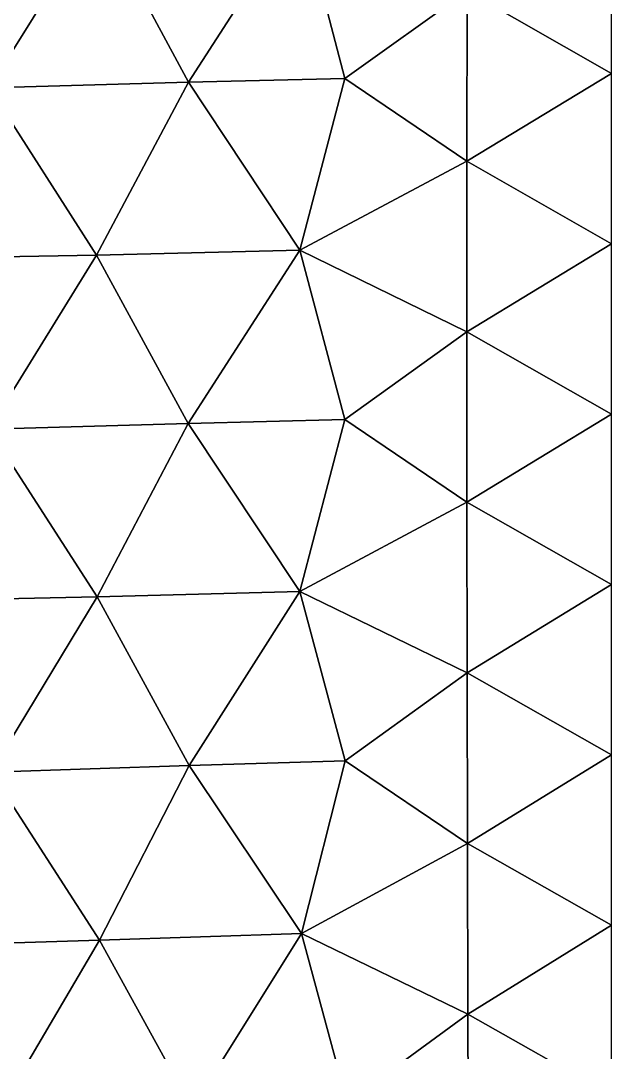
# Model space of a CAD drawing. Header units: metres. Extents: x 2 to 72, y -280 to 0.
# Drawn here: x 37.2 to 72.5, y -196 to -134.4 of the extents above; entities that cross this region are included whole.
import ezdxf

# ---------------------------------------------------------------- set-up
doc = ezdxf.new("R2010")
doc.units = ezdxf.units.M

msp = doc.modelspace()

# ---------------------------------------------------------------- linework, layer by layer
at = {"layer": 'layer', "color": 0}
for points in [[(72.5, -137.585), (72.5, -127.412), (63.8966, -132.648)], [(35.3748, -138.436), (41.8466, -128.048), (31.5485, -128.26)], [(47.2597, -138.108), (41.8466, -128.048), (35.3748, -138.436)], [(47.2597, -138.108), (53.9482, -127.744), (41.8466, -128.048)], [(56.5989, -137.881), (53.9482, -127.744), (47.2597, -138.108)], [(56.5989, -137.881), (63.8966, -132.648), (53.9482, -127.744)], [(63.8854, -142.832), (63.8966, -132.648), (56.5989, -137.881)], [(63.8854, -142.832), (72.5, -137.585), (63.8966, -132.648)], [(53.9041, -148.133), (56.5989, -137.881), (47.2597, -138.108)], [(53.9041, -148.133), (63.8854, -142.832), (56.5989, -137.881)], [(72.5, -147.757), (72.5, -137.585), (63.8854, -142.832)], [(41.7784, -148.433), (35.3748, -138.436), (31.4564, -148.612)], [(41.7784, -148.433), (47.2597, -138.108), (35.3748, -138.436)], [(53.9041, -148.133), (47.2597, -138.108), (41.7784, -148.433)], [(63.8819, -153.011), (63.8854, -142.832), (53.9041, -148.133)], [(63.8819, -153.011), (72.5, -147.757), (63.8854, -142.832)], [(72.5, -157.93), (72.5, -147.757), (63.8819, -153.011)], [(35.351, -158.819), (41.7784, -148.433), (31.4564, -148.612)], [(47.2445, -158.487), (41.7784, -148.433), (35.351, -158.819)], [(47.2445, -158.487), (53.9041, -148.133), (41.7784, -148.433)], [(56.5875, -158.25), (53.9041, -148.133), (47.2445, -158.487)], [(56.5875, -158.25), (63.8819, -153.011), (53.9041, -148.133)], [(63.8849, -163.192), (63.8819, -153.011), (56.5875, -158.25)], [(63.8849, -163.192), (72.5, -157.93), (63.8819, -153.011)], [(53.9196, -168.515), (56.5875, -158.25), (47.2445, -158.487)], [(53.9196, -168.515), (63.8849, -163.192), (56.5875, -158.25)], [(72.5, -168.102), (72.5, -157.93), (63.8849, -163.192)], [(41.8078, -168.843), (35.351, -158.819), (31.488, -169.049)], [(41.8078, -168.843), (47.2445, -158.487), (35.351, -158.819)], [(53.9196, -168.515), (47.2445, -158.487), (41.8078, -168.843)], [(63.8938, -173.374), (63.8849, -163.192), (53.9196, -168.515)], [(63.8938, -173.374), (72.5, -168.102), (63.8849, -163.192)], [(72.5, -178.275), (72.5, -168.102), (63.8938, -173.374)], [(47.3124, -178.913), (53.9196, -168.515), (41.8078, -168.843)], [(56.6236, -178.637), (53.9196, -168.515), (47.3124, -178.913)], [(56.6236, -178.637), (63.8938, -173.374), (53.9196, -168.515)], [(35.4639, -179.314), (41.8078, -168.843), (31.488, -169.049)], [(47.3124, -178.913), (41.8078, -168.843), (35.4639, -179.314)], [(63.9128, -183.562), (63.8938, -173.374), (56.6236, -178.637)], [(63.9128, -183.562), (72.5, -178.275), (63.8938, -173.374)], [(54.0034, -188.931), (56.6236, -178.637), (47.3124, -178.913)], [(54.0034, -188.931), (63.9128, -183.562), (56.6236, -178.637)], [(72.5, -188.447), (72.5, -178.275), (63.9128, -183.562)], [(41.9603, -189.345), (47.3124, -178.913), (35.4639, -179.314)], [(54.0034, -188.931), (47.3124, -178.913), (41.9603, -189.345)], [(41.9603, -189.345), (35.4639, -179.314), (31.735, -189.653)], [(63.9402, -193.746), (63.9128, -183.562), (54.0034, -188.931)], [(63.9402, -193.746), (72.5, -188.447), (63.9128, -183.562)], [(72.5, -198.62), (72.5, -188.447), (63.9402, -193.746)], [(47.4894, -199.392), (54.0034, -188.931), (41.9603, -189.345)], [(56.7315, -199.032), (54.0034, -188.931), (47.4894, -199.392)], [(56.7315, -199.032), (63.9402, -193.746), (54.0034, -188.931)], [(35.7185, -199.941), (41.9603, -189.345), (31.735, -189.653)], [(47.4894, -199.392), (41.9603, -189.345), (35.7185, -199.941)], [(63.9808, -203.918), (63.9402, -193.746), (56.7315, -199.032)], [(63.9808, -203.918), (72.5, -198.62), (63.9402, -193.746)]]:
    msp.add_3dface(points, dxfattribs=at)

doc.saveas('drawing.dxf')
